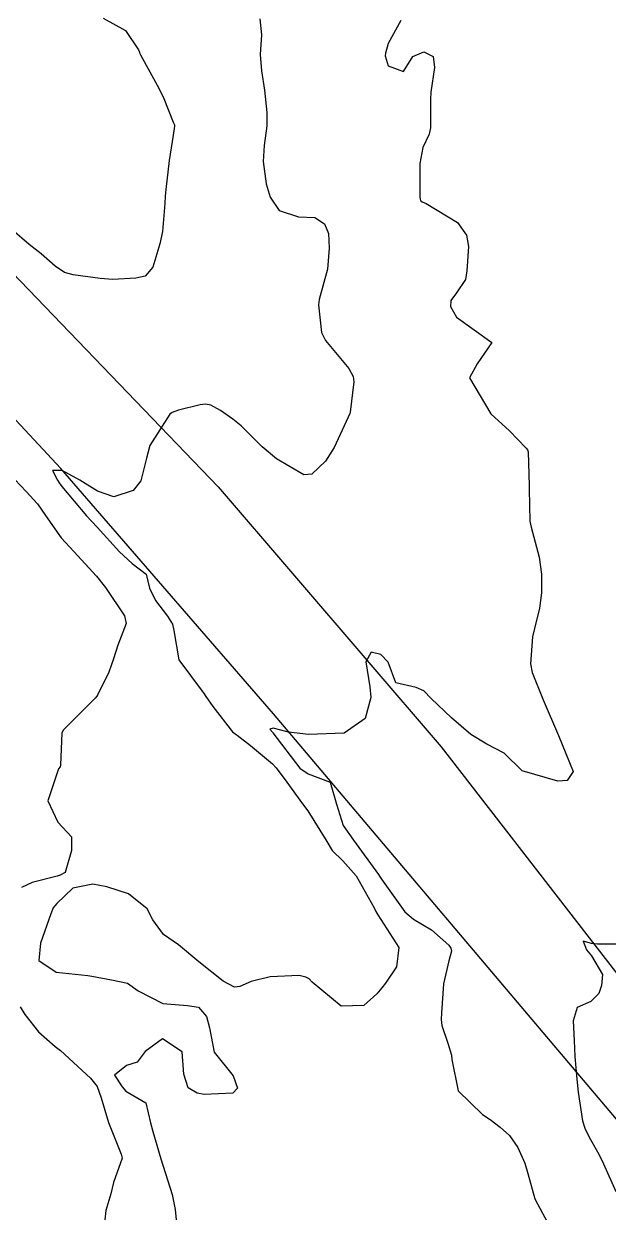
# Model space of a CAD drawing. Header units: metres. Extents: x 298520 to 308411, y 7433745 to 7450750.
# Drawn here: x 304485.6 to 304518.4, y 7439766.2 to 7439832.8 of the extents above; entities that cross this region are included whole.
import ezdxf

# ---------------------------------------------------------------- set-up
doc = ezdxf.new("R2010")
doc.units = ezdxf.units.M
doc.header["$LTSCALE"] = 10
doc.layers.add('Curvas de Nivel 1m', color=11, linetype='Continuous')
doc.layers.add('Vias Primárias', color=230, linetype='Continuous')

msp = doc.modelspace()

# ---------------------------------------------------------------- linework, layer by layer
at = {"layer": 'Curvas de Nivel 1m', "flags": 128}
for points, elevation in [([(304490.082, 7439833.142), (304491.336, 7439832.452), (304492.065, 7439831.364), (304492.11, 7439831.236), (304492.123, 7439831.189), (304492.166, 7439831.084), (304493.23, 7439829.172), (304493.488, 7439828.628), (304494.014, 7439827.317), (304494.075, 7439827.159), (304494.09, 7439827.081), (304494.007, 7439826.587), (304493.783, 7439825.163), (304493.598, 7439823.536), (304493.558, 7439823.166), (304493.531, 7439822.739), (304493.404, 7439821.168), (304493.258, 7439820.492), (304492.873, 7439819.176), (304492.429, 7439818.669), (304491.913, 7439818.552), (304490.633, 7439818.482), (304489.913, 7439818.541), (304488.397, 7439818.744), (304487.918, 7439818.884), (304487.389, 7439819.238), (304486.598, 7439819.918), (304485.935, 7439820.454), (304484.981, 7439821.27)], 739), ([(304498.859, 7439833.102), (304498.968, 7439832.207), (304498.882, 7439831.102), (304498.961, 7439830.189), (304499.133, 7439829.099), (304499.265, 7439827.853), (304499.259, 7439827.098), (304499.101, 7439826), (304499.053, 7439825.099), (304499.22, 7439823.852), (304499.442, 7439823.095), (304499.956, 7439822.35), (304501.031, 7439822.001), (304501.952, 7439821.959), (304502.496, 7439821.61), (304502.718, 7439821.058), (304502.756, 7439820.232), (304502.655, 7439819.059), (304502.197, 7439817.366), (304502.152, 7439817.066), (304502.33, 7439815.516), (304502.555, 7439815.06), (304503.85, 7439813.484), (304504.106, 7439813.037), (304504.132, 7439812.745), (304503.928, 7439811.039), (304503.904, 7439810.957), (304503.82, 7439810.754), (304503.04, 7439809.051), (304502.553, 7439808.297), (304501.78, 7439807.559), (304501.334, 7439807.52), (304499.793, 7439808.429), (304499.002, 7439809.098), (304497.815, 7439810.277), (304497.358, 7439810.656), (304496.668, 7439811.127), (304496.122, 7439811.431), (304495.826, 7439811.482), (304495.524, 7439811.445), (304494.307, 7439811.155), (304493.953, 7439811.027), (304493.821, 7439810.92), (304492.702, 7439809.177), (304492.503, 7439808.469), (304492.192, 7439807.184), (304491.768, 7439806.654), (304490.676, 7439806.289), (304489.767, 7439806.613), (304488.765, 7439807.22), (304487.781, 7439807.767), (304487.244, 7439807.775), (304487.513, 7439807.234), (304487.622, 7439807.083), (304487.769, 7439806.876), (304489.154, 7439805.216), (304489.744, 7439804.593), (304490.999, 7439803.197), (304491.716, 7439802.546), (304492.491, 7439801.959), (304492.674, 7439801.175), (304493.007, 7439800.482), (304493.687, 7439799.602), (304493.969, 7439799.157), (304494.046, 7439798.788), (304494.322, 7439797.153), (304495.635, 7439795.381), (304495.738, 7439795.243), (304495.799, 7439795.138), (304496.232, 7439794.523), (304497.338, 7439793.114), (304497.484, 7439792.994), (304497.601, 7439792.92), (304498.352, 7439792.346), (304499.585, 7439791.316), (304499.79, 7439791.088), (304500.371, 7439790.286), (304501.261, 7439789.073), (304501.557, 7439788.685), (304502.569, 7439787.054), (304502.93, 7439786.452), (304503.521, 7439785.864), (304504.26, 7439785.033), (304505.268, 7439783.241), (304505.371, 7439783.021), (304505.481, 7439782.849), (304506.669, 7439781.008), (304506.531, 7439779.931), (304505.905, 7439779.015), (304505.705, 7439778.751), (304505.434, 7439778.416), (304504.689, 7439777.763), (304503.423, 7439777.713), (304501.8, 7439779.065), (304501.625, 7439779.248), (304501.446, 7439779.346), (304501.077, 7439779.443), (304499.446, 7439779.356), (304498.382, 7439779.106), (304497.737, 7439778.816), (304497.438, 7439778.786), (304496.802, 7439779.126), (304495.454, 7439780.212), (304494.311, 7439781.152), (304493.469, 7439781.733), (304492.862, 7439782.555), (304492.554, 7439783.174), (304491.495, 7439784.022), (304490.295, 7439784.409), (304489.503, 7439784.562), (304488.374, 7439784.347), (304487.487, 7439783.47), (304487.376, 7439783.34), (304487.286, 7439783.233), (304487.143, 7439782.898), (304486.559, 7439781.244), (304486.482, 7439780.274), (304487.447, 7439779.628), (304489.217, 7439779.441), (304489.445, 7439779.4), (304490.546, 7439779.199), (304491.44, 7439779.001), (304492.035, 7439778.58), (304493.424, 7439777.875), (304494.803, 7439777.765), (304495.421, 7439777.662), (304495.868, 7439777.135), (304496.04, 7439776.5), (304496.303, 7439775.131), (304497.373, 7439773.816), (304497.606, 7439773.116), (304497.36, 7439772.836), (304495.739, 7439772.756), (304495.36, 7439772.845), (304494.849, 7439773.145), (304494.612, 7439773.91), (304494.512, 7439775.149), (304493.4, 7439775.889), (304492.433, 7439775.174), (304491.991, 7439774.574), (304491.381, 7439774.389), (304490.714, 7439773.855), (304491.141, 7439773.192), (304491.361, 7439772.953), (304492.472, 7439772.292), (304492.742, 7439771.169), (304492.863, 7439770.692), (304493.323, 7439769.16), (304493.96, 7439767.153), (304494.116, 7439766.32), (304494.228, 7439765.15)], 738), ([(304506.77, 7439833.01), (304506.07, 7439831.721), (304505.908, 7439831.178), (304505.89, 7439831.022), (304506.055, 7439830.47), (304506.913, 7439830.144), (304507.452, 7439830.999), (304508.066, 7439831.255), (304508.584, 7439830.985), (304508.654, 7439830.384), (304508.449, 7439828.986), (304508.438, 7439828.577), (304508.431, 7439826.986), (304508.352, 7439826.644), (304508.002, 7439825.882), (304507.83, 7439824.992), (304507.834, 7439823.123), (304507.851, 7439822.992), (304507.882, 7439822.911), (304507.961, 7439822.846), (304508.199, 7439822.749), (304509.95, 7439821.685), (304510.461, 7439820.965), (304510.567, 7439820.33), (304510.48, 7439818.964), (304510.392, 7439818.481), (304509.901, 7439817.742), (304509.573, 7439817.296), (304509.562, 7439816.973), (304509.887, 7439816.377), (304511.873, 7439814.95), (304511.061, 7439813.752), (304510.616, 7439812.962), (304511.823, 7439810.95), (304512.863, 7439809.984), (304513.804, 7439809.018), (304513.878, 7439808.919), (304513.908, 7439808.812), (304513.973, 7439806.918), (304513.974, 7439806.715), (304514.014, 7439804.917), (304514.077, 7439804.587), (304514.534, 7439802.912), (304514.668, 7439801.956), (304514.667, 7439800.91), (304514.552, 7439800.054), (304514.266, 7439798.914), (304514.16, 7439798.431), (304514.035, 7439796.916), (304514.132, 7439796.431), (304514.745, 7439794.909), (304515.603, 7439792.9), (304516.432, 7439790.892), (304516.09, 7439790.383), (304515.577, 7439790.338), (304513.583, 7439790.92), (304512.571, 7439791.914), (304511.598, 7439792.422), (304510.69, 7439792.959), (304509.617, 7439793.89), (304508.478, 7439794.987), (304508.053, 7439795.41), (304507.639, 7439795.589), (304506.488, 7439795.854), (304506.061, 7439797.014), (304505.659, 7439797.441), (304505.114, 7439797.573), (304504.815, 7439797.028), (304505.03, 7439795.635), (304505.098, 7439795.025), (304504.778, 7439793.865), (304503.603, 7439793.04), (304501.602, 7439792.962), (304500.48, 7439793.081), (304499.606, 7439793.32), (304499.434, 7439793.263), (304499.568, 7439793.09), (304499.602, 7439793.048), (304501.118, 7439791.075), (304501.58, 7439790.743), (304502.804, 7439790.281), (304503.156, 7439789.046), (304503.545, 7439787.861), (304504.127, 7439787.034), (304505.514, 7439785.111), (304505.571, 7439785.019), (304505.682, 7439784.847), (304507.002, 7439783.005), (304507.479, 7439782.592), (304508.495, 7439782.007), (304509.465, 7439781.138), (304509.581, 7439780.969), (304509.618, 7439780.812), (304509.456, 7439780.259), (304509.173, 7439778.974), (304509.056, 7439777.338), (304509.032, 7439776.976), (304509.065, 7439776.631), (304509.4, 7439775.643), (304509.614, 7439774.968), (304509.639, 7439774.718), (304509.985, 7439772.964), (304511.35, 7439771.642), (304511.772, 7439771.369), (304512.35, 7439770.935), (304512.872, 7439770.461), (304513.332, 7439769.798), (304513.728, 7439768.916), (304513.898, 7439768.331), (304514.282, 7439766.91), (304515.275, 7439765.064)], 737), ([(304485.125, 7439807.266), (304485.766, 7439806.585), (304486.401, 7439805.892), (304486.852, 7439805.244), (304487.734, 7439803.996), (304488.428, 7439803.223), (304489.709, 7439801.842), (304490.209, 7439801.205), (304491.273, 7439799.608), (304491.373, 7439799.193), (304490.901, 7439797.961), (304490.657, 7439797.2), (304490.395, 7439796.453), (304489.781, 7439795.209), (304489.731, 7439795.11), (304489.63, 7439795.001), (304488.727, 7439794.108), (304487.86, 7439793.227), (304487.771, 7439793.058), (304487.692, 7439791.229), (304487.662, 7439791.149), (304487.581, 7439791.033), (304486.973, 7439789.239), (304487.545, 7439788.035), (304488.305, 7439787.222), (304488.3, 7439786.448), (304487.951, 7439785.226), (304487.671, 7439785.068), (304487.51, 7439785.019), (304486.096, 7439784.659), (304485.5, 7439784.379)], 739), ([(304519.466, 7439781.189), (304517.793, 7439781.202), (304517.467, 7439781.239), (304516.996, 7439781.356), (304517.174, 7439780.883), (304517.46, 7439780.542), (304518.08, 7439779.501), (304518.027, 7439778.871), (304517.883, 7439778.427), (304517.43, 7439777.988), (304516.661, 7439777.652), (304516.427, 7439776.89), (304516.49, 7439775.801), (304516.534, 7439774.889), (304516.633, 7439773.628), (304516.722, 7439772.886), (304516.951, 7439771.28), (304517.084, 7439770.883), (304517.338, 7439770.379), (304517.866, 7439769.41), (304518.132, 7439768.868), (304518.83, 7439767.327)], 736), ([(304485.419, 7439777.69), (304485.689, 7439777.256), (304486.447, 7439776.288), (304487.395, 7439775.464), (304487.686, 7439775.227), (304489.37, 7439773.684), (304489.742, 7439773.206), (304489.979, 7439772.582), (304490.376, 7439771.2), (304491.099, 7439769.418), (304491.15, 7439769.192), (304490.667, 7439767.831), (304490.519, 7439767.198), (304490.237, 7439766.247), (304490.115, 7439765.202)], 739)]:
    msp.add_lwpolyline(points, dxfattribs=dict(at, elevation=elevation))
at = {"layer": 'Vias Primárias'}
msp.add_lwpolyline([(304529.89, 7439749.95), (304530.052, 7439751.97, 0.177032), (304528.588, 7439757.249, -0.009186), (304518.87, 7439771.377), (304499.636, 7439794.12), (304487.707, 7439807.883), (304471.63, 7439825.145), (304460.216, 7439836.683), (304444.463, 7439851.699), (304427.032, 7439868.921), (304415.371, 7439880.592, -0.052824), (304412.469, 7439884.185, -0.10319), (304410.669, 7439888.849, 0.012343), (304409.892, 7439892.949, -0.034703), (304408.829, 7439900.352), (304406.58, 7439924.038), (304405.556, 7439937.874, -0.043837), (304405.683, 7439947.1, -0.052938), (304408.76, 7439961.745, -0.019091), (304411.655, 7439969.648), (304424.69, 7439998.58), (304429.933, 7440007.748)], format="xyb", dxfattribs=at)
at = {"layer": 'Vias Primárias', "elevation": 766.628}
msp.add_lwpolyline([(304434.033, 7440005.317), (304430.132, 7439997.447), (304422.609, 7439978.581), (304415.421, 7439961.454), (304412.93, 7439954.031, 0.070514), (304411.789, 7439947.86, 0.042627), (304412.331, 7439935.285, -0.013203), (304413.875, 7439920.171), (304415.353, 7439907.807), (304417.169, 7439893.145, 0.115123), (304420.528, 7439884.014, 0.09276), (304431.147, 7439872.991), (304445.395, 7439858.144), (304472.47, 7439831.873), (304496.534, 7439806.858), (304509.034, 7439792.27), (304525.364, 7439771.177, 0.001328), (304532.497, 7439762.013, -0.068862), (304536.123, 7439755.775, -0.134035), (304536.66, 7439751.416, -0.087442), (304536.177, 7439749.95, 0.108337)], format="xyb", dxfattribs=at)

doc.saveas('drawing.dxf')
